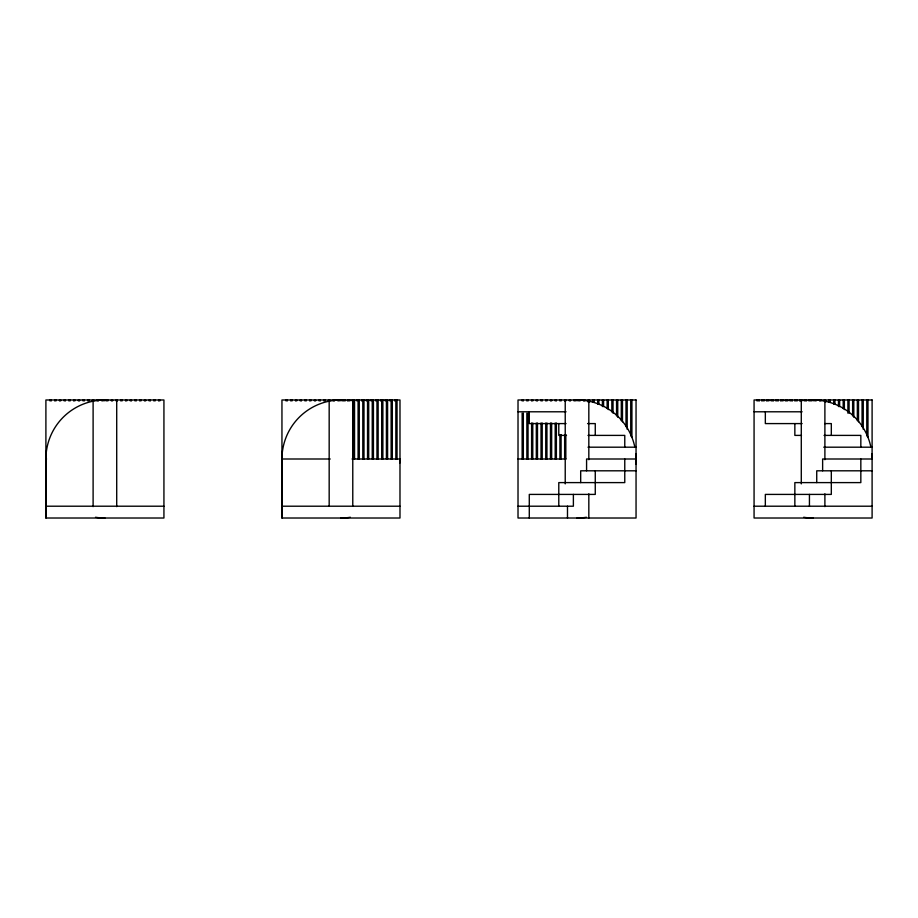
<?xml version="1.0" encoding="UTF-8"?>
<svg xmlns="http://www.w3.org/2000/svg" width="918" height="918" viewBox="0 0 918 918"><rect width="100%" height="100%" fill="white"/><g stroke="black" fill="none" stroke-linecap="round" stroke-linejoin="round"><path stroke-width="1.38" d="M45.9 518.016L45.9 399.984L163.932 399.984L163.932 518.016L45.9 518.016L45.9 459L46.554 459M281.952 518.016L281.952 399.984L399.984 399.984L399.984 518.016L281.952 518.016L281.952 459A59.016 59.016 0 0 1 340.968 399.984L340.968 400.971M635.876 459L586.579 459L586.579 470.808M871.939 459L872.1 459A59.016 59.016 0 0 0 871.859 453.699M518.016 411.792L566.062 411.792M754.068 411.792L802.125 411.792M566.062 423.588L529.284 423.588L529.284 411.792M587.554 423.588L595.266 423.588L595.266 435.396M802.125 423.588L765.337 423.588L765.337 411.792M824.685 423.588L831.318 423.588L831.318 435.396M566.498 435.396L558.787 435.396L558.787 423.588M587.99 435.396L624.768 435.396L624.768 447.192M801.483 435.396L794.85 435.396L794.85 423.588M824.054 435.396L860.832 435.396L860.832 447.192M587.99 447.192L636.048 447.192M823.721 447.192L872.1 447.192M330.228 459L282.124 459M352.042 459L399.984 459A59.016 59.016 0 0 1 399.846 462.982M518.016 459L565.958 459M872.1 459L822.631 459L822.631 470.808M636.048 470.808L580.681 470.808L580.681 482.604M872.1 470.808L816.733 470.808L816.733 482.604M45.9 506.208L163.932 506.208M281.952 506.208L399.984 506.208M518.016 506.208L573.383 506.208L573.383 494.412M754.068 506.208L872.1 506.208M867.969 399.984L867.969 437.278M866.787 399.984L866.787 435.935M863.253 399.984L863.253 429.303M862.071 399.984L862.071 426.709M860.832 459L860.832 482.604L794.85 482.604L794.85 506.208M858.525 399.984L858.525 421.798M857.343 399.984L857.343 420.673M853.809 399.984L853.809 417.265M852.627 399.984L852.627 415.911M849.081 399.984L849.081 413.18M847.899 399.984L847.899 413.18M844.365 399.984L844.365 409.6M843.183 399.984L843.183 408.602M839.637 399.984L839.637 406.582M838.467 399.984L838.467 406.582M834.921 399.984L834.921 404.127M833.739 399.984L833.739 404.127M831.318 470.808L831.318 494.412L765.337 494.412L765.337 506.208M830.205 399.984L830.205 402.268M829.023 399.984L829.023 402.268M825.477 399.984L825.477 402.268M824.892 399.984L824.892 459.711M824.892 493.838L824.892 506.633M824.295 399.984L824.295 400.971M820.761 399.984L820.761 400.971M819.579 399.984L819.579 400.971M816.033 399.984L816.033 400.971M814.851 399.984L814.851 400.971M813.084 400.971L813.084 399.984A59.016 59.016 0 0 1 870.838 446.871M811.317 399.984L811.317 400.971M810.135 399.984L810.135 400.971M809.435 494.412L809.435 506.208M808.953 399.984L808.953 400.971M806.589 399.984L806.589 400.971M805.419 399.984L805.419 400.971M804.237 399.984L804.237 400.971M801.873 399.984L801.873 400.971M801.288 399.984L801.288 483.889M800.691 399.984L800.691 400.971M799.509 399.984L799.509 400.971M797.157 399.984L797.157 400.971M795.975 399.984L795.975 400.971M794.793 399.984L794.793 400.971M792.429 399.984L792.429 400.971M791.247 399.984L791.247 400.971M790.065 399.984L790.065 400.971M787.713 399.984L787.713 400.971M786.531 399.984L786.531 400.971M785.349 399.984L785.349 400.971M782.985 399.984L782.985 400.971M781.803 399.984L781.803 400.971M780.633 399.984L780.633 400.971M778.269 399.984L778.269 400.971M777.087 399.984L777.087 400.971M775.905 399.984L775.905 400.971M773.541 399.984L773.541 400.971M772.371 399.984L772.371 400.971M771.189 399.984L771.189 400.971M768.825 399.984L768.825 400.971M767.643 399.984L767.643 400.971M766.461 399.984L766.461 400.971M764.109 399.984L764.109 400.971M762.927 399.984L762.927 400.971M761.745 399.984L761.745 400.971M759.381 399.984L759.381 400.971M758.199 399.984L758.199 400.971M757.017 399.984L757.017 400.971M631.917 399.984L631.917 437.278M630.735 399.984L630.735 435.935M627.189 399.984L627.189 429.303M626.007 399.984L626.007 426.709M624.768 459L624.768 482.604L558.787 482.604L558.787 506.208M622.473 399.984L622.473 421.798M621.291 399.984L621.291 420.673M617.745 399.984L617.745 417.265M616.563 399.984L616.563 415.911M613.029 399.984L613.029 413.18M611.847 399.984L611.847 411.987M608.301 399.984L608.301 409.6M607.131 399.984L607.131 408.602M603.585 399.984L603.585 406.582M602.403 399.984L602.403 406.582M598.869 399.984L598.869 404.127M597.687 399.984L597.687 404.127M595.266 470.808L595.266 494.412L529.284 494.412L529.284 518.016M594.141 399.984L594.141 402.268M592.959 399.984L592.959 402.268M589.425 399.984L589.425 402.268M588.828 399.984L588.828 459.711M588.828 493.838L588.828 518.016M588.243 399.984L588.243 402.268M584.697 399.984L584.697 400.971M583.515 399.984L583.515 400.971M579.981 399.984L579.981 400.971M578.799 399.984L578.799 400.971M577.032 400.971L577.032 399.984A59.016 59.016 0 0 1 634.786 446.871M575.253 399.984L575.253 400.971M574.083 399.984L574.083 400.971M570.537 399.984L570.537 400.971M569.355 399.984L569.355 400.971M567.485 506.208L567.485 518.016M565.821 399.984L565.821 400.971M565.821 434.581L565.821 459M565.224 399.984L565.224 483.889M564.639 399.984L564.639 400.971M564.639 434.581L564.639 459M561.093 399.984L561.093 400.971M561.093 434.581L561.093 459M559.911 399.984L559.911 400.971M559.911 434.581L559.911 459M556.377 399.984L556.377 400.971M556.377 423.026L556.377 459M555.195 399.984L555.195 400.971M555.195 423.026L555.195 459M551.649 399.984L551.649 400.971M551.649 423.026L551.649 459M550.467 399.984L550.467 400.971M550.467 423.026L550.467 459M546.933 399.984L546.933 400.971M546.933 423.026L546.933 459M545.751 399.984L545.751 400.971M545.751 423.026L545.751 459M542.205 399.984L542.205 400.971M542.205 423.026L542.205 459M541.035 399.984L541.035 400.971M541.035 423.026L541.035 459M537.489 399.984L537.489 400.971M537.489 423.026L537.489 459M536.307 399.984L536.307 400.971M536.307 423.026L536.307 459M532.773 399.984L532.773 400.971M532.773 423.026L532.773 459M531.591 399.984L531.591 400.971M531.591 423.026L531.591 459M528.045 399.984L528.045 400.971M528.045 413.18L528.045 459M526.863 399.984L526.863 400.971M526.863 413.18L526.863 459M523.329 399.984L523.329 400.971M523.329 413.18L523.329 459M522.147 399.984L522.147 400.971M522.147 413.18L522.147 459M397.035 399.984L397.035 459M395.853 399.984L395.853 459M394.671 399.984L394.671 400.971M392.319 399.984L392.319 459M391.137 399.984L391.137 459M389.955 399.984L389.955 400.971M387.591 399.984L387.591 459M386.409 399.984L386.409 459M385.227 399.984L385.227 400.971M382.875 399.984L382.875 459M381.693 399.984L381.693 459M380.511 399.984L380.511 400.971M378.147 399.984L378.147 459M376.965 399.984L376.965 459M375.795 399.984L375.795 400.971M373.431 399.984L373.431 459M372.249 399.984L372.249 459M371.067 399.984L371.067 400.971M368.703 399.984L368.703 459M367.533 399.984L367.533 459M366.351 399.984L366.351 400.971M363.987 399.984L363.987 459M362.805 399.984L362.805 459M361.623 399.984L361.623 400.971M359.271 399.984L359.271 459M358.089 399.984L358.089 459M356.907 399.984L356.907 400.971M354.543 399.984L354.543 459M353.361 399.984L353.361 459M352.776 399.984L352.776 506.208M352.179 399.984L352.179 400.971M349.827 399.984L349.827 400.971M348.645 399.984L348.645 400.971M347.463 399.984L347.463 400.971M345.099 399.984L345.099 400.971M343.917 399.984L343.917 400.971M342.747 399.984L342.747 400.971M339.201 399.984L339.201 400.971M338.019 399.984L338.019 400.971M334.485 399.984L334.485 400.971M333.303 399.984L333.303 400.971M329.757 399.984L329.757 400.971M329.172 399.984L329.172 506.208M328.575 399.984L328.575 400.971M325.041 399.984L325.041 400.971M323.859 399.984L323.859 400.971M320.313 399.984L320.313 400.971M319.131 399.984L319.131 400.971M315.597 399.984L315.597 400.971M314.415 399.984L314.415 400.971M310.869 399.984L310.869 400.971M309.699 399.984L309.699 400.971M306.153 399.984L306.153 400.971M304.971 399.984L304.971 400.971M301.437 399.984L301.437 400.971M300.255 399.984L300.255 400.971M296.709 399.984L296.709 400.971M295.527 399.984L295.527 400.971M291.993 399.984L291.993 400.971M290.811 399.984L290.811 400.971M287.265 399.984L287.265 400.971M286.083 399.984L286.083 400.971M159.801 399.984L159.801 400.971M158.619 399.984L158.619 400.971M155.073 399.984L155.073 400.971M153.891 399.984L153.891 400.971M150.357 399.984L150.357 400.971M149.175 399.984L149.175 400.971M145.629 399.984L145.629 400.971M144.459 399.984L144.459 400.971M140.913 399.984L140.913 400.971M139.731 399.984L139.731 400.971M136.197 399.984L136.197 400.971M135.015 399.984L135.015 400.971M131.469 399.984L131.469 400.971M130.287 399.984L130.287 400.971M126.753 399.984L126.753 400.971M125.571 399.984L125.571 400.971M122.025 399.984L122.025 400.971M120.843 399.984L120.843 400.971M117.309 399.984L117.309 400.971M116.712 399.984L116.712 506.633M116.127 399.984L116.127 400.971M112.581 399.984L112.581 400.971M111.411 399.984L111.411 400.971M107.865 399.984L107.865 400.971M106.683 399.984L106.683 400.971M104.916 400.971L104.916 399.984A59.016 59.016 0 0 0 46.141 464.301M103.149 399.984L103.149 400.971M101.967 399.984L101.967 400.971M98.421 399.984L98.421 400.971M97.239 399.984L97.239 400.971M93.705 399.984L93.705 400.971M93.108 399.984L93.108 506.633M92.523 399.984L92.523 400.971M88.977 399.984L88.977 400.971M87.795 399.984L87.795 400.971M84.261 399.984L84.261 400.971M83.079 399.984L83.079 400.971M79.533 399.984L79.533 400.971M78.363 399.984L78.363 400.971M74.817 399.984L74.817 400.971M73.635 399.984L73.635 400.971M70.101 399.984L70.101 400.971M68.919 399.984L68.919 400.971M65.373 399.984L65.373 400.971M64.191 399.984L64.191 400.971M60.657 399.984L60.657 400.971M59.475 399.984L59.475 400.971M55.929 399.984L55.929 400.971M54.747 399.984L54.747 400.971M51.213 399.984L51.213 400.971M50.031 399.984L50.031 400.971M104.916 518.016A59.016 59.016 0 0 1 95.529 517.259M350.355 517.259A59.016 59.016 0 0 1 340.968 518.016M586.418 517.259A59.016 59.016 0 0 1 577.032 518.016M635.807 453.699A59.016 59.016 0 0 1 635.807 464.301M813.084 518.016A59.016 59.016 0 0 1 803.698 517.259M636.048 399.984L518.016 399.984L518.016 518.016L636.048 518.016L636.048 399.984M872.1 399.984L754.068 399.984L754.068 518.016L872.1 518.016L872.1 399.984"/></g></svg>
